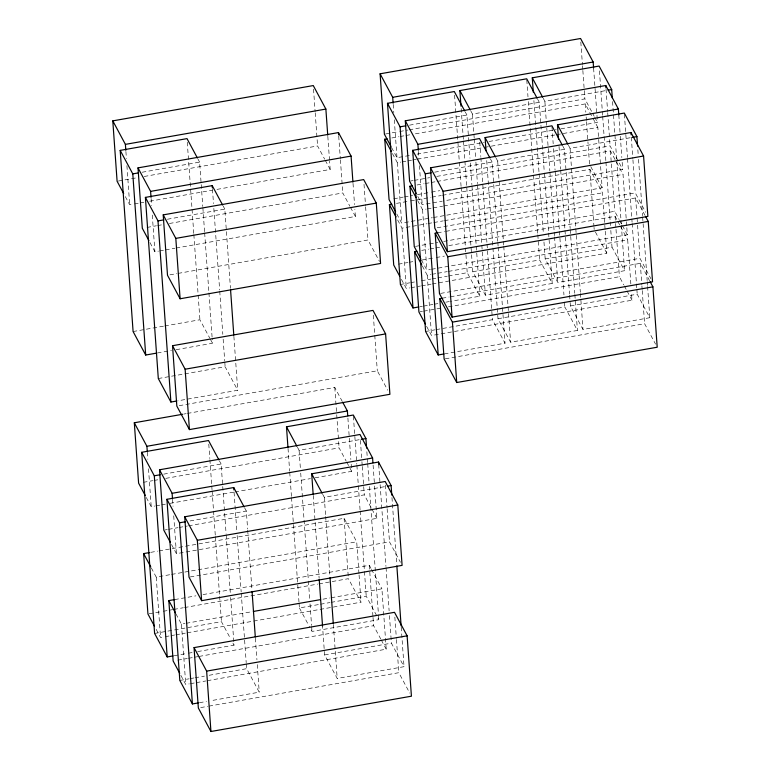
<?xml version="1.0" encoding="UTF-8"?>
<svg xmlns="http://www.w3.org/2000/svg" width="770" height="770" viewBox="0 0 770 770"><rect width="100%" height="100%" fill="white"/><g stroke="black" fill="none" stroke-linecap="round" stroke-linejoin="round"><path stroke-width="0.58" stroke-dasharray="3.85 2.89" d="M142.171 172.239L199.613 162.124L202.78 206.504M409.467 125.173L466.909 115.057L469.989 158.235M470.836 111.005L472.482 114.076L539.308 102.304L544.265 171.883M543.235 98.262L544.871 101.322L605.836 90.591M118.282 181.046L137.147 177.726M144.221 176.474L317.577 145.953L324.699 159.236M385.578 133.98L398.552 131.689M399.726 131.487L407.985 130.034M409.159 129.822L584.873 98.878L594.19 116.251M391.834 137.965L398.908 136.723M400.082 136.511L404.799 135.684M405.983 135.481L410.699 134.644M415.415 133.816L585.229 103.911L592.351 117.194M125.317 196.581L129.697 204.753L133.239 204.137M134.413 203.925L139.139 203.097M140.313 202.885L143.855 202.26M149.746 201.23L212.251 190.219M216.967 189.391L330.176 169.458L329.579 161.171M391.516 147.465L397.002 157.686L412.325 154.991M417.051 154.154L484.263 142.315M488.979 141.488L556.2 129.649M560.916 128.821L597.472 122.382L593.593 67.924M392.431 153.519L397.358 162.72L400.891 162.095M402.075 161.883L406.791 161.055M407.975 160.853L411.507 160.227M412.691 160.016L416.224 159.4M417.407 159.188L483.445 147.561M484.619 147.349L555.382 134.894M556.556 134.683L597.828 127.416L600.446 164.116M167.369 219.248L224.821 209.132L230.461 288.307M434.675 172.172L492.117 162.056L497.757 241.231M496.044 158.014L497.69 161.074L564.516 149.313L570.156 228.488M568.433 145.26L570.079 148.331L631.044 137.599M147.022 227.429L156.454 225.764M157.629 225.562L162.355 224.725M169.429 223.483L342.775 192.952L349.898 206.245M410.785 180.979L413.144 180.565M414.318 180.363L429.65 177.658M436.725 176.417L610.071 145.886L622.68 169.39L443.433 200.951M417.032 184.973L424.106 183.732M425.29 183.52L430.007 182.692M431.19 182.48L435.907 181.653M437.081 181.441L610.437 150.92L623.036 174.424L626.328 220.595M393.778 198.766L403.211 197.101M404.385 196.899L412.643 195.445M417.359 194.608L430.334 192.327M431.508 192.125L439.766 190.671M396.492 203.386L409.467 201.095M410.641 200.893L430.69 197.361M431.874 197.149L441.306 195.493M442.481 195.282L589.887 169.323L602.496 192.827L605.104 229.527M149.977 242.56L154.905 251.761L158.447 251.136M159.621 250.933L164.337 250.096M165.521 249.894L174.954 248.229M176.128 248.027L355.374 216.457L354.874 209.353M417.821 196.514L422.201 204.695L442.25 201.162M417.629 200.527L422.566 209.719L426.099 209.103M427.283 208.891L431.999 208.064M433.173 207.852L442.606 206.196M443.789 205.985L623.036 174.424M396.733 213.906L401.661 223.098L432.317 217.698M433.5 217.496L602.13 187.793L600.533 165.3M397.638 219.96L402.017 228.132L426.782 223.772M427.966 223.56L432.682 222.732M433.856 222.52L443.289 220.865M444.473 220.653L602.496 192.827M169.862 274.851L176.936 273.6M178.12 273.398L367.983 239.961L379.485 261.425M437.168 227.776L635.279 192.895L645.693 212.308M437.524 232.81L444.598 231.568M445.782 231.356L635.635 197.928L644.952 215.292M415.444 246.39L428.418 244.109M429.593 243.907L437.851 242.454M443.741 241.414L614.739 211.298L619.119 219.479M421.7 250.385L428.775 249.143M429.949 248.931L434.665 248.104M435.849 247.892L440.565 247.064M448.823 245.611L615.095 216.332L617.29 220.422M398.436 264.177L407.869 262.522M409.053 262.31L413.769 261.482M422.018 260.029L434.992 257.738M436.176 257.536L444.425 256.083M421.382 259.885L426.869 270.106L430.401 269.481M431.585 269.279L627.338 234.802L626.828 227.699M422.287 265.939L427.225 275.14L430.757 274.515M431.941 274.303L436.657 273.475M437.841 273.263L447.274 271.608M448.448 271.396L627.694 239.836L630.986 286.007M133.095 331.533L163.577 326.162M164.751 325.96L199.921 319.762L209.787 338.155M400.39 284.457L409.775 282.811M410.949 282.6L414.462 281.984M421.498 280.742L430.873 279.096M432.047 278.884L436.734 278.066M437.909 277.855L447.293 276.199M448.458 275.997L467.217 272.695L479.825 296.2L450.508 301.359M472.79 271.714L539.616 259.942L552.215 283.447L485.389 295.218L472.79 271.714L466.716 186.542M545.179 258.961L612.006 247.199L624.605 270.703L557.788 282.465L545.179 258.961L543.812 239.768M401.391 279.317L406.319 288.509L409.861 287.893M411.036 287.682L420.468 286.017M421.652 285.814L431.084 284.149M432.268 283.947L606.799 253.214L605.191 230.711M440.642 293.399L639.937 258.306L650.9 278.74M442.182 298.221L449.257 296.979M450.44 296.768L640.303 263.34L649.611 280.713M157.417 352.968L171.489 350.494M176.176 349.667L212.52 343.266L212.183 338.463M420.035 306.73L422.374 306.316M423.548 306.104L432.923 304.458M434.097 304.246L438.784 303.418M445.82 302.186L449.343 301.561M420.102 311.811L422.461 311.388M423.644 311.186L442.509 307.865M448.409 306.826L619.398 276.709L623.777 284.89M158.302 378.532L225.129 366.77L237.728 390.275L177.937 400.804M425.598 331.466L434.973 329.82M436.147 329.608L492.425 319.704L505.024 343.199L445.233 353.728M497.988 318.722L564.814 306.951L577.423 330.455L510.597 342.226L497.988 318.722L486.707 160.372M570.387 305.969L637.213 294.207L649.813 317.702L582.986 329.473L570.387 305.969L570.041 301.176M426.599 326.326L431.527 335.518L631.997 300.213L631.496 293.11M179.189 405.675L377.3 370.784L387.714 390.207M445.31 358.81L644.606 323.718L655.559 344.161M183.838 414.058L186.196 413.644M187.38 413.432L334.786 387.474L342.458 401.786M163.683 474.147L221.125 464.031L226.082 533.61M297.441 447.235L299.087 450.296L360.052 439.564M143.326 482.328L152.758 480.663M153.942 480.461L158.659 479.633M165.733 478.382L339.089 447.861L346.211 461.143M146.281 497.468L151.209 506.66L154.751 506.044M155.935 505.832L160.651 505.004M161.825 504.793L165.367 504.167M170.083 503.339L233.762 492.126M234.937 491.914L310.416 478.632M315.132 477.795L351.688 471.356L351.515 468.988M190.055 520.943L246.333 511.039L247.613 529.029M322.649 494.244L324.295 497.304L386.425 486.361M164.992 529.962L167.35 529.539M168.534 529.337L177.966 527.671M179.15 527.469L187.399 526.016M188.583 525.804L364.287 494.86L371.409 508.152M150.708 552.36L157.783 551.108M158.957 550.906L344.103 518.306L356.703 541.801L358.984 573.775M171.489 544.467L176.417 553.668L376.896 518.364L374.528 485.216M151.305 567.913L156.233 577.105L170.382 574.613M171.566 574.41L356.703 541.801M190.2 576.961L389.495 541.868L400.448 562.302M174.732 599.57L195.955 595.836M203.03 594.584L369.311 565.305L370.957 568.375M149.111 613.777L162.085 611.496M163.259 611.284L167.985 610.456M169.159 610.244L172.701 609.628M173.876 609.416L183.308 607.751M184.492 607.549L317.75 584.084M318.924 583.872L348.406 578.684L361.005 602.188L186.475 632.921M175.955 613.892L181.441 624.114L184.973 623.488M186.157 623.286L252.194 611.649M322.948 599.195L330.022 597.943M331.206 597.741L381.91 588.809L386.213 649.197L206.966 680.757M154.606 633.441L221.433 621.669L230.75 639.042M299.049 603.141L299.395 607.944L319.329 604.431M320.493 604.229L329.878 602.573M331.052 602.371L366.222 596.173L378.821 619.677L311.994 631.448L309.261 626.337M156.156 629.311L160.535 637.493L164.077 636.867M165.252 636.655L169.968 635.827M171.152 635.616L174.684 635M175.868 634.788L185.301 633.123M174.241 655.703L187.139 653.432M188.313 653.22L193.001 652.402M197.688 651.574L234.032 645.173L230.442 594.787M177.851 660.159L187.293 658.504M188.467 658.292L193.183 657.465M194.367 657.253L197.9 656.627M199.084 656.425L373.614 625.692L380.736 638.975M179.814 680.439L189.189 678.793M190.363 678.582L193.876 677.966M195.051 677.764L204.435 676.108M209.122 675.28L246.641 668.678L259.24 692.182L211.173 700.642M324.603 654.943L391.42 643.181L404.029 666.685L337.202 678.447L324.603 654.943L322.543 626.154M180.806 675.3L185.743 684.491L189.276 683.875M190.459 683.664L195.176 682.836M196.35 682.624L205.783 680.969M199.449 702.712L206.485 701.47M200.701 707.582L207.775 706.34M208.959 706.129L398.812 672.691L409.775 693.135M594.738 117.271L597.472 122.382M592.9 118.224L597.828 127.416M602.13 187.793L589.531 164.299L587.934 141.796M619.667 220.499L621.862 224.58M622.41 225.61L627.338 234.802M617.838 221.442L620.023 225.533M620.572 226.553L627.694 239.836M537.662 99.243L539.308 102.304M562.87 146.242L564.516 149.313M606.799 253.214L594.19 229.71L594.026 227.343M624.326 285.911L626.52 290.001M627.069 291.022L631.997 300.213M465.272 111.987L466.909 115.057M490.471 158.995L492.117 162.056M325.248 160.256L330.176 169.458M350.446 207.265L355.374 216.457M197.967 159.053L199.613 162.124M223.175 206.062L224.821 209.132M346.76 462.164L351.688 471.356M371.958 509.172L376.896 518.364M371.496 569.396L381.91 588.809M381.285 639.995L386.213 649.197M210.335 339.175L212.52 343.266M299.395 607.944L308.712 625.317M219.479 460.961L221.125 464.031M244.687 507.969L246.333 511.039M232.935 643.133L234.032 645.173M637.849 149.755L638.186 154.558M638.532 159.352L642.546 215.735M642.632 216.938L647.166 280.521M647.252 281.714L647.503 285.314M647.589 286.517L649.813 317.702M631.313 137.243L632.834 158.562M632.921 159.746L635.279 192.895M635.635 197.928L637.493 223.974M637.579 225.158L639.937 258.306M640.303 263.34L641.814 284.65M641.901 285.834L642.151 289.385M642.238 290.569L644.606 323.718M624.383 114.258L627.463 157.446M627.55 158.649L632.083 222.222M632.17 223.425L636.78 288.201M636.867 289.405L637.213 294.207M618.801 114.932L620.235 135.058M620.312 136.242L621.833 157.552M622.17 162.287L622.68 169.39M626.414 221.779L626.751 226.515M612.554 101.553L616.654 159.14M616.741 160.333L620.928 219.113M621.015 220.316L621.274 223.916M621.361 225.119L624.605 270.703M606.029 89.06L607.626 111.554M607.713 112.738L610.071 145.886M610.437 150.92L611.274 162.759M611.361 163.943L614.739 211.298M615.095 216.332L615.519 222.251M615.605 223.435L615.942 228.17M616.019 229.354L619.398 276.709M599.445 70.85L602.265 110.437M602.342 111.64L602.602 115.24M602.689 116.443L605.855 160.824M605.932 162.027L610.129 220.807M610.215 222.01L610.466 225.6M610.812 230.403L612.006 247.199M580.821 42.052L582.428 64.545M582.505 65.729L582.765 69.281M582.851 70.465L584.199 89.407M584.286 90.591L584.873 98.878M585.229 103.911L585.816 112.199M586.163 116.934L586.413 120.486M586.499 121.67L587.847 140.612M589.887 169.323L593.94 226.159M570.079 148.331L575.719 227.506M575.806 228.709L580.339 292.282M580.426 293.486L582.986 329.473M570.243 229.681L574.766 293.264M574.853 294.467L577.423 330.455M559.02 146.425L560.637 169.217M560.724 170.411L564.91 229.191M564.997 230.394L569.531 293.976M569.617 295.17L569.954 299.973M551.994 127.012L553.187 143.798M553.534 148.6L555.074 170.189M555.16 171.392L559.347 230.172M559.434 231.375L563.958 294.958M564.477 302.158L564.814 306.951M544.871 101.322L549.838 170.901M549.915 172.105L554.111 230.885M554.198 232.088L554.448 235.687M554.535 236.881L557.788 282.465M544.351 173.086L548.538 231.866M548.625 233.06L552.215 283.447M533.899 100.61L539.029 172.595M539.115 173.789L543.302 232.569M526.786 80.003L527.989 96.799M528.326 101.592L537.729 233.551M537.816 234.754L539.616 259.942M497.69 161.074L503.33 240.25M503.416 241.453L503.667 245.053M503.753 246.256L510.597 342.226M497.844 242.435L498.103 246.034M498.19 247.228L505.024 343.199M479.768 142.152L480.798 156.551M480.884 157.754L486.948 242.925M487.035 244.119L492.425 319.704M472.482 114.076L474.195 138.061M474.281 139.264L475.562 157.263M475.899 162.056L477.439 183.655M477.525 184.848L485.389 295.218M470.335 163.038L471.875 184.627M471.952 185.83L479.825 296.2M461.163 108.56L463.386 139.755M463.473 140.958L464.839 160.15M464.926 161.344L466.63 185.339M454.57 95.153L457.813 140.737M457.9 141.93L459.267 161.132M459.353 162.326L461.066 186.321M461.153 187.524L467.217 272.695M418.408 151.411L418.909 158.514M419.419 165.617L422.201 204.695M422.566 209.719L426.869 270.106M427.225 275.14L431.527 335.518M393.2 104.412L393.797 112.699M394.298 119.802L397.002 157.686M397.358 162.72L401.661 223.098M402.017 228.132L406.319 288.509M391.969 497.535L396.762 564.718M401.208 627.098L404.029 666.685M364.017 184.319L365.538 205.629M365.615 206.812L367.983 239.961M373.334 315.142L377.3 370.784M385.443 485.042L387.05 507.536M387.127 508.72L389.495 541.868M394.846 617.049L396.367 638.359M396.454 639.543L398.812 672.691M378.686 464.435L385.953 566.402M386.039 567.606L389.119 610.793M389.456 615.586L391.42 643.181M353.016 183.308L354.537 204.618M373.094 465.09L374.441 484.032M366.857 451.73L367.28 457.726M367.367 458.93L367.627 462.529M367.714 463.723L368.994 481.722M369.331 486.515L378.397 613.68M378.484 614.874L378.821 619.677M338.723 136.126L340.33 158.62M340.417 159.804L342.775 192.952M360.408 440.401L361.842 460.527M361.929 461.711L362.179 465.263M362.266 466.447L364.287 494.86M369.311 565.305L372.94 616.221M373.017 617.405L373.614 625.692M353.401 416.233L356.818 464.214M356.905 465.417L358.271 484.609M358.358 485.812L360.062 509.798M360.148 511.001L366.222 596.173M327.808 136.3L329.502 159.977M347.896 418.081L349.243 437.023M349.33 438.207L350.841 459.517M351.178 464.252L351.438 467.804M359.07 574.959L361.005 602.188M313.525 89.118L315.123 111.611M315.209 112.795L317.577 145.953M334.786 387.474L336.634 413.519M336.721 414.703L339.089 447.861M344.103 518.306L348.406 578.684M324.295 497.304L325.575 515.303M325.662 516.497L329.935 576.48M333.352 624.47L337.202 678.447M313.226 495.399L319.127 578.174M299.087 450.296L300.367 468.295M300.714 473.098L308.318 579.858M308.404 581.061L309.684 599.05M310.031 603.853L311.571 625.442M311.658 626.645L311.994 631.448M288.028 448.39L289.655 471.182M289.732 472.385L291.445 496.381M291.532 497.574L298.972 601.947M233.878 336.288L237.728 390.275M247.699 530.232L251.973 590.215M255.39 638.195L256.93 659.784M257.276 664.587L259.24 692.182M212.472 189.227L213.502 203.617M213.839 208.42L219.652 289.992M219.739 291.195L222.819 334.382M223.156 339.175L224.696 360.774M224.782 361.967L225.129 366.77M234.07 492.328L236.804 530.722M237.15 535.516L241.164 591.899M241.251 593.102L246.208 662.681M246.294 663.875L246.641 668.678M202.866 207.708L204.57 231.703M204.656 232.896L208.843 291.686M208.93 292.879L212.097 337.27M226.168 534.803L230.355 593.593M187.264 142.219L191.971 208.198M192.057 209.401L193.761 233.387M193.847 234.59L199.921 319.762M208.785 444.126L209.806 458.516M209.892 459.719L211.692 484.908M211.769 486.111L212.029 489.71M212.116 490.914L215.282 535.294M215.359 536.497L219.556 595.277M219.633 596.481L221.433 621.669M151.113 198.487L151.613 205.59M152.287 215.061L154.905 251.761M172.538 499.21L173.038 506.313M173.722 515.784L176.417 553.668M181.441 624.114L185.743 684.491M125.905 151.478L126.415 158.582M126.915 165.685L129.697 204.753M147.33 452.202L147.84 459.305M148.514 468.776L151.209 506.66M156.233 577.105L160.535 637.493"/><path stroke-width="1.16" d="M123.672 193.511L117.098 181.248L112.795 120.871L313.275 85.566L325.874 109.07L327.731 135.116M390.967 146.444L384.394 134.182L380.091 73.805L580.57 38.5L593.169 62.004L593.593 67.924M112.795 120.871L125.395 144.375L325.874 109.07M380.091 73.805L392.7 97.309L593.169 62.004M156.252 353.18L145.694 355.037L133.095 331.533L120.187 150.391L187.014 138.619L197.418 158.033M418.861 306.932L412.999 307.962L400.39 284.457L387.483 103.315L454.31 91.553L464.724 110.967M460.989 106.164L459.882 90.571L526.709 78.8L537.113 98.214M533.302 92.217L532.272 77.818L599.099 66.056L611.698 89.561L612.294 97.954M148.88 240.519L142.306 228.257L138.003 167.879L338.473 132.575L351.072 156.079L352.93 182.124M416.175 193.453L409.601 181.191L405.299 120.803L605.769 85.509L618.377 109.013L618.801 114.932M120.187 150.391L132.787 173.885L138.648 172.855M387.483 103.315L400.092 126.819L405.954 125.789M608.184 90.177L611.698 89.561M395.636 211.856L389.062 199.594L384.759 139.216L387.118 138.802M138.003 167.879L150.602 191.383L351.072 156.079M405.299 120.803L417.898 144.308L618.377 109.013M176.763 401.006L170.901 402.036L158.302 378.532L145.395 197.39L212.212 185.628L222.626 205.041M444.059 353.94L438.197 354.97L425.598 331.466L412.691 150.323L479.517 138.552L489.922 157.975M486.024 150.776L485.081 137.58L551.907 125.808L562.321 145.222M558.5 139.226L557.48 124.827L624.306 113.055L636.906 136.559L637.589 146.156M163.202 214.878L363.681 179.583L376.28 203.088L380.582 263.465L180.113 298.77L167.504 275.265L163.202 214.878L175.81 238.382L180.113 298.77M430.507 167.812L630.976 132.507L643.576 156.012L647.878 216.399L447.409 251.694L434.809 228.199L430.507 167.812L443.106 191.316L447.409 251.694M145.395 197.39L157.994 220.894L163.856 219.864M412.691 150.323L425.29 173.827L431.152 172.798M632.218 137.387L636.906 136.559M420.834 258.864L414.26 246.602L409.958 186.225L412.316 185.801M175.81 238.382L376.28 203.088M443.106 191.316L643.576 156.012M399.745 276.247L393.72 265.005L389.418 204.627L391.776 204.214M645.501 216.322L648.244 221.423L652.546 281.81L452.067 317.115L439.468 293.611L435.166 233.223L437.524 232.81M425.502 324.276L418.928 312.014L414.626 251.636L416.984 251.222M435.166 233.223L447.765 256.728L648.244 221.423M172.528 345.711L372.998 310.406L385.606 333.911L389.909 394.288L189.43 429.593L176.831 406.088L172.528 345.711L185.127 369.215L189.43 429.593M650.159 281.733L652.902 286.844L657.205 347.222L456.726 382.526L444.126 359.022L439.824 298.644L442.182 298.221M185.127 369.215L385.606 333.911M439.824 298.644L452.423 322.139L652.902 286.844M145.184 495.418L138.61 483.156L134.307 422.778L182.654 414.26M134.307 422.778L146.906 446.282L347.386 410.978L347.722 415.713M173.077 655.905L167.206 656.945L154.606 633.441L141.699 452.298L208.526 440.527L218.94 459.94M287.942 447.187L286.488 426.801L353.315 415.03L365.914 438.534L366.597 448.13M170.391 542.426L163.817 530.164L159.515 469.787L359.985 434.482L372.593 457.986L372.93 462.722M141.699 452.298L154.298 475.793L160.16 474.763M361.226 439.362L365.914 438.534M159.515 469.787L172.114 493.291L372.593 457.986M198.275 702.914L192.413 703.944L179.814 680.439L166.907 499.297L233.734 487.535L244.138 506.949M313.149 494.196L311.696 473.8L378.513 462.039L391.122 485.543L391.805 495.139M184.713 516.785L385.192 481.491L397.792 504.995L402.094 565.372L201.624 600.677L189.016 577.173L184.713 516.785L197.322 540.29L201.624 600.677M166.907 499.297L179.506 522.801L185.368 521.771M387.599 486.159L391.122 485.543M197.322 540.29L397.792 504.995M154.51 626.251L147.936 613.988L143.634 553.601L149.524 552.562M179.708 673.25L173.135 660.987L168.832 600.61L174.732 599.57M253.369 611.447L320.589 599.609M194.04 647.618L394.51 612.314L407.118 635.818L411.421 696.196L210.941 731.5L198.342 707.996L194.04 647.618L206.639 671.122L210.941 731.5M206.639 671.122L407.118 635.818M532.272 77.818L542.686 97.241M557.48 124.827L567.885 144.24M459.882 90.571L470.287 109.985M485.081 137.58L495.495 156.993M384.759 139.216L391.333 151.478M409.958 186.225L415.983 197.457M389.418 204.627L395.992 216.89M414.626 251.636L421.748 264.918M343.006 402.806L347.386 410.978M286.488 426.801L296.902 446.215M311.696 473.8L322.101 493.214M143.634 553.601L150.756 566.893M168.832 600.61L175.406 612.872M630.976 132.507L631.15 134.875M605.769 85.509L605.942 87.876M447.765 256.728L452.067 317.115M452.423 322.139L456.726 382.526M425.29 173.827L438.197 354.97M417.898 144.308L418.322 150.227M400.092 126.819L412.999 307.962M392.7 97.309L393.114 103.228M396.848 565.912L401.122 625.894M378.513 462.039L378.686 464.435M338.473 132.575L338.646 134.942M330.022 577.683L333.266 623.267M319.213 579.367L322.543 626.154M230.548 289.501L233.791 335.085M252.06 591.408L255.303 636.992M212.212 185.628L212.385 188.024M233.734 487.535L233.897 489.932M157.994 220.894L170.901 402.036M179.506 522.801L192.413 703.944M150.602 191.383L151.026 197.303M172.114 493.291L172.451 498.026M132.787 173.885L145.694 355.037M154.298 475.793L167.206 656.945M125.395 144.375L125.818 150.294M146.906 446.282L147.243 451.018"/></g></svg>
